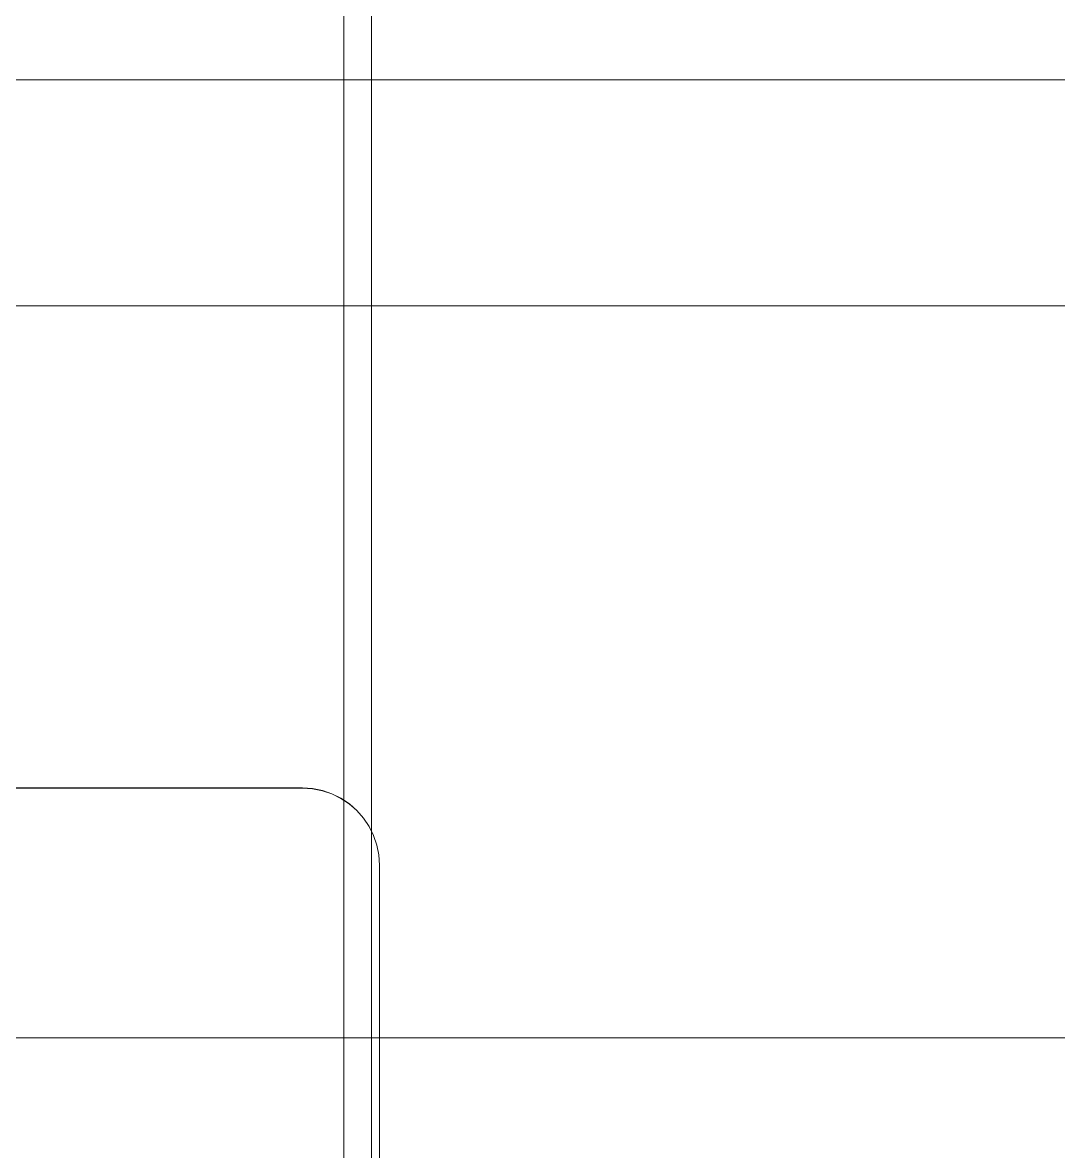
# Model space of a CAD drawing. Extents: x -566 to 72611, y -487 to 32334.
# Drawn here: x 124.58 to 142.27, y 240.7 to 259.98 of the extents above; entities that cross this region are included whole.
import ezdxf

# ---------------------------------------------------------------- set-up
doc = ezdxf.new("R2010")
doc.units = 0
doc.header["$LTSCALE"] = 0.5
doc.header["$MEASUREMENT"] = 0
doc.layers.add('ceilling', color=141, linetype='CONTINUOUS', lineweight=18)
doc.layers.add('floor', color=7, linetype='CONTINUOUS', lineweight=5, true_color=0xcfcfcf)
doc.layers.add('layout', color=7, linetype='CONTINUOUS', lineweight=5, true_color=0xcfcfcf)

msp = doc.modelspace()

# ---------------------------------------------------------------- hatches: boundary and pattern name
at = {"layer": 'floor'}
h = msp.add_hatch(dxfattribs=at)
h.set_pattern_fill('ANSI37', color=256, scale=100, angle=45)
h.set_pattern_definition([(90, (243.028, 267.632), (-12.5, 9e-16), []), (180, (243.028, 267.632), (-9e-16, -12.5), [])])
h.paths.add_polyline_path([(253.46925, 349.5), (154.11744, 349.5), (154.11744, 348.5), (101.14781, 348.5), (101.14781, 349.5), (0, 349.5), (0, 344.5), (36, 344.5, -0.33835703), (0, 308.66941), (0, 308.5), (0, 173.75), (253.46925, 173.75)])
h.paths.add_polyline_path([(36, 344.5), (0, 344.5), (0, 308.66941, 0.33835703)], flags=17)
h.paths.add_polyline_path([(253.46925, 173.75), (0, 173.75), (0, 173.74997), (0, 169.75), (253.46925, 169.75)])
h.paths.add_polyline_path([(253.46925, 169.75), (0, 169.75), (0, 149.21137), (36, 149.21137, -0.33835703), (0, 113.38078), (0, 113.21137), (0, 29.94998), (0, -5), (253.46925, -5)])
h.paths.add_polyline_path([(36, 149.21137), (0, 149.21137), (0, 113.38078, 0.33835703)], flags=17)
h.paths.add_polyline_path([(575.25, 169.75), (510, 169.75), (474.75, 169.75), (327.5, 169.75), (285.46925, 169.75), (285.46925, 165.75), (253.46925, 165.75), (253.46925, -5), (263.99725, -5), (263.99725, 95.99051), (287, 95.99051), (287, 97.5), (292, 97.5), (292, -5), (341.25, -5), (341.25, 13.02988), (341.25012, 15.02988), (346.24839, 15.02988, 0.36108524), (374.08728, 41.24999), (346.25012, 41.24999), (346.25012, 42.99999), (341.25, 42.99999), (341.25, 44.99999), (341.25, 97.5), (357.75, 97.5), (405.75, 97.5), (575.25, 97.5)])

# ---------------------------------------------------------------- linework, layer by layer
at = {"layer": 'ceilling'}
for p, q in [((130.06343, 349.5), (130.06343, 173.75)), ((0, 259), (533.5, 259))]:
    msp.add_line(p, q, dxfattribs=at)
at = {"layer": 'layout'}
for points in [[(99.93391, 246.90417, 70.22398), (129.35908, 246.906, 70.2116), (99.93379, 246.906, 70.2116)], [(129.35908, 246.906, 70.2116), (99.93391, 246.90417, 70.22398), (129.35908, 246.90417, 70.22398)], [(129.35908, 246.90417, 70.22398), (129.53083, 246.89471, 70.2116), (129.35908, 246.906, 70.2116)], [(129.53083, 246.89471, 70.2116), (129.35908, 246.90417, 70.22398), (129.53059, 246.89294, 70.22398)], [(129.53059, 246.89294, 70.22398), (129.69954, 246.8612, 70.2116), (129.53083, 246.89471, 70.2116)], [(129.69954, 246.8612, 70.2116), (129.53059, 246.89294, 70.22398), (129.69905, 246.85943, 70.22398)], [(129.69905, 246.85943, 70.22398), (129.86238, 246.80584, 70.2116), (129.69954, 246.8612, 70.2116)], [(129.86238, 246.80584, 70.2116), (129.69905, 246.85943, 70.22398), (129.86177, 246.80419, 70.22398)], [(129.86177, 246.80419, 70.22398), (130.01667, 246.72979, 70.2116), (129.86238, 246.80584, 70.2116)], [(130.01667, 246.72979, 70.2116), (129.86177, 246.80419, 70.22398), (130.01582, 246.7282, 70.22398)], [(130.01582, 246.7282, 70.22398), (130.15974, 246.63421, 70.2116), (130.01667, 246.72979, 70.2116)], [(130.15974, 246.63421, 70.2116), (130.01582, 246.7282, 70.22398), (130.15864, 246.63274, 70.22398)], [(130.15864, 246.63274, 70.22398), (130.28913, 246.52074, 70.2116), (130.15974, 246.63421, 70.2116)], [(130.28913, 246.52074, 70.2116), (130.15864, 246.63274, 70.22398), (130.28779, 246.51952, 70.22398)], [(130.28779, 246.51952, 70.22398), (130.40254, 246.39141, 70.2116), (130.28913, 246.52074, 70.2116)], [(130.40254, 246.39141, 70.2116), (130.28779, 246.51952, 70.22398), (130.40107, 246.39031, 70.22398)], [(130.40107, 246.39031, 70.22398), (130.49812, 246.24834, 70.2116), (130.40254, 246.39141, 70.2116)], [(130.49812, 246.24834, 70.2116), (130.40107, 246.39031, 70.22398), (130.49653, 246.24749, 70.22398)], [(130.49653, 246.24749, 70.22398), (130.57417, 246.09405, 70.2116), (130.49812, 246.24834, 70.2116)], [(130.57417, 246.09405, 70.2116), (130.49653, 246.24749, 70.22398), (130.57258, 246.09338, 70.22398)], [(130.57258, 246.09338, 70.22398), (130.62947, 245.93114, 70.2116), (130.57417, 246.09405, 70.2116)], [(130.62947, 245.93114, 70.2116), (130.57258, 246.09338, 70.22398), (130.62776, 245.93072, 70.22398)], [(130.62776, 245.93072, 70.22398), (130.66304, 245.76244, 70.2116), (130.62947, 245.93114, 70.2116)], [(130.66304, 245.76244, 70.2116), (130.62776, 245.93072, 70.22398), (130.66133, 245.7622, 70.22398)], [(130.66133, 245.7622, 70.22398), (130.67439, 245.59075, 70.2116), (130.66304, 245.76244, 70.2116)], [(130.67439, 245.59075, 70.2116), (130.66133, 245.7622, 70.22398), (130.67256, 245.59069, 70.22398)], [(130.67439, 245.59075, 70.2116), (130.67256, 214.8503, 70.22398), (130.67439, 214.85024, 70.2116)]]:
    msp.add_3dface(points, dxfattribs=at)

doc.saveas('drawing.dxf')
